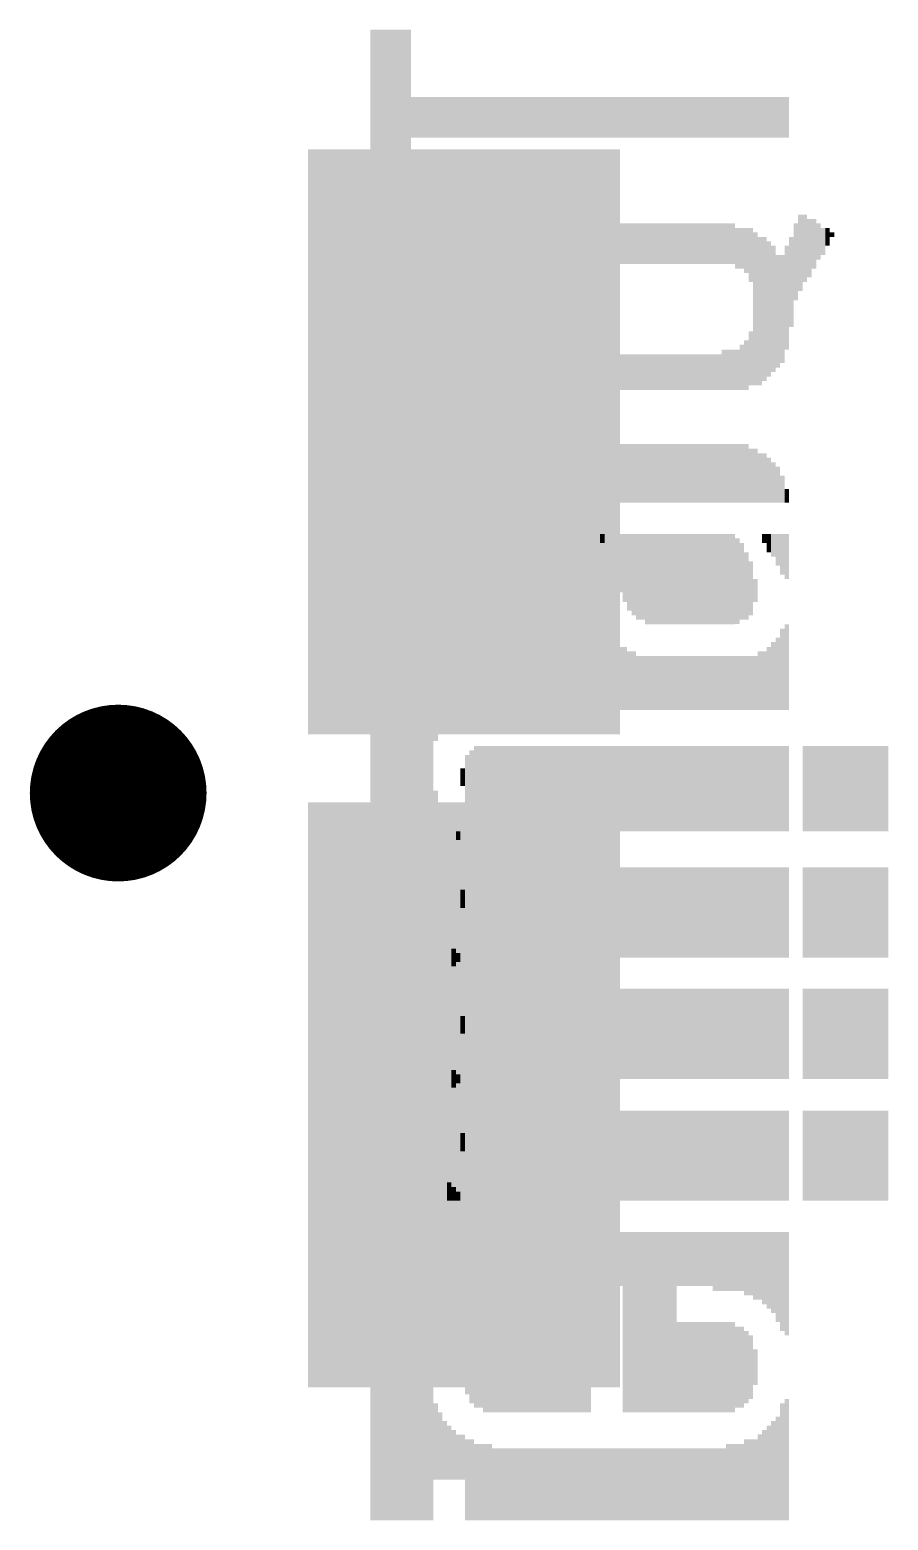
# Model space of a CAD drawing. Extents: x -44.1 to 38.2, y -17 to 24.8.
# Drawn here: x -36.52 to -32.12, y -3.86 to 3.79 of the extents above; entities that cross this region are included whole.
import ezdxf

# ---------------------------------------------------------------- set-up
doc = ezdxf.new("R2010")
doc.units = 0
for name, color, linetype in [('16', 5, 'CONTINUOUS'), ('18', 110, 'CONTINUOUS'), ('21', 40, 'CONTINUOUS')]:
    doc.layers.add(name, color=color, linetype=linetype)

# ---------------------------------------------------------------- blocks, each defined once
blk = doc.blocks.new('RECT')
blk.add_solid([(-0.5, -0.5), (0.5, -0.5), (-0.5, 0.5), (0.5, 0.5)])
blk = doc.blocks.new('ROUNDV')
at = {"const_width": 0.5}
blk.add_lwpolyline([(0, -0.25, 1), (0, 0.25, 1), (0, -0.25)], format="xyb", dxfattribs=at)

msp = doc.modelspace()

# ---------------------------------------------------------------- block references
at = {"layer": '16', "xscale": 3, "yscale": 1.6}
for p, rotation in [((-34.295, 1.675), 270), ((-34.295, -1.675), 90)]:
    msp.add_blockref('RECT', p, dxfattribs=dict(at, rotation=rotation))
at = {"layer": '18', "xscale": 0.9064, "yscale": 0.9064}
msp.add_blockref('ROUNDV', (-36.068, -0.127), dxfattribs=at)
msp.add_blockref('ROUNDV', (-36.068, -0.127), dxfattribs=at)
at = {"layer": '21', "rotation": 90}
for p, xscale, yscale in [((-34.7633, 3.3477), 0.8788, 0.0231), ((-34.7402, 3.3477), 0.8788, 0.0231), ((-34.7171, 3.3477), 0.8788, 0.0231), ((-34.694, 3.3477), 0.8788, 0.0231), ((-34.671, 3.3477), 0.8788, 0.0229), ((-34.648, 3.3477), 0.8788, 0.0231), ((-34.6249, 3.3477), 0.8788, 0.0231), ((-34.6018, 3.3477), 0.8788, 0.0231), ((-34.5787, 3.3477), 0.8788, 0.0231), ((-34.5556, 3.3376), 0.2083, 0.0231), ((-34.5324, 3.3376), 0.2083, 0.0231), ((-34.5093, 3.3376), 0.2083, 0.0231), ((-34.4862, 3.3376), 0.2083, 0.0231), ((-34.4631, 3.3376), 0.2083, 0.0231), ((-34.44, 3.3376), 0.2083, 0.0231), ((-34.417, 3.3376), 0.2083, 0.0229), ((-34.394, 3.3376), 0.2083, 0.0231), ((-34.3709, 3.3376), 0.2083, 0.0231), ((-34.3478, 3.3376), 0.2083, 0.0231), ((-34.3247, 3.3376), 0.2083, 0.0231), ((-34.3016, 3.3376), 0.2083, 0.0231), ((-34.2784, 3.3376), 0.2083, 0.0231), ((-34.2553, 3.3376), 0.2083, 0.0231), ((-34.2322, 3.3376), 0.2083, 0.0231), ((-34.2091, 3.3376), 0.2083, 0.0231), ((-34.186, 3.3376), 0.2083, 0.0231), ((-34.163, 3.3376), 0.2083, 0.0229), ((-34.14, 3.3376), 0.2083, 0.0231), ((-34.1169, 3.3376), 0.2083, 0.0231), ((-34.0938, 3.3376), 0.2083, 0.0231), ((-34.0707, 3.3376), 0.2083, 0.0231), ((-34.0476, 3.3376), 0.2083, 0.0231), ((-34.0244, 3.3376), 0.2083, 0.0231), ((-34.0013, 3.3376), 0.2083, 0.0231), ((-33.9782, 3.3376), 0.2083, 0.0231), ((-33.9551, 3.3376), 0.2083, 0.0231), ((-33.932, 3.3376), 0.2083, 0.0231), ((-33.909, 3.3376), 0.2083, 0.0229), ((-33.886, 3.3376), 0.2083, 0.0231), ((-33.8629, 3.3376), 0.2083, 0.0231), ((-33.8398, 3.3376), 0.2083, 0.0231), ((-33.8167, 3.3376), 0.2083, 0.0231), ((-33.7936, 3.3376), 0.2083, 0.0231), ((-33.7704, 3.3376), 0.2083, 0.0231), ((-33.7473, 3.3376), 0.2083, 0.0231), ((-33.7242, 3.3376), 0.2083, 0.0231), ((-33.7011, 3.3376), 0.2083, 0.0231), ((-33.678, 3.3376), 0.2083, 0.0231), ((-33.655, 3.3376), 0.2083, 0.0229), ((-33.632, 3.3376), 0.2083, 0.0231), ((-33.6089, 3.3376), 0.2083, 0.0231), ((-33.5858, 3.3376), 0.2083, 0.0231), ((-33.5627, 3.3376), 0.2083, 0.0231), ((-33.5396, 3.3376), 0.2083, 0.0231), ((-33.5164, 3.3376), 0.2083, 0.0231), ((-33.4933, 3.3376), 0.2083, 0.0231), ((-33.4702, 3.3376), 0.2083, 0.0231), ((-33.4471, 3.3376), 0.2083, 0.0231), ((-33.424, 3.3376), 0.2083, 0.0231), ((-33.401, 3.3376), 0.2083, 0.0229), ((-33.378, 3.3376), 0.2083, 0.0231), ((-33.3549, 3.3376), 0.2083, 0.0231), ((-33.3318, 3.3376), 0.2083, 0.0231), ((-33.3087, 3.3376), 0.2083, 0.0231), ((-33.2856, 3.3376), 0.2083, 0.0231), ((-33.2624, 3.3376), 0.2083, 0.0231), ((-33.2393, 3.3376), 0.2083, 0.0231), ((-33.2162, 3.3376), 0.2083, 0.0231), ((-33.1931, 3.3376), 0.2083, 0.0231), ((-33.17, 3.3376), 0.2083, 0.0231), ((-33.147, 3.3376), 0.2083, 0.0229), ((-33.124, 3.3376), 0.2083, 0.0231), ((-33.1009, 3.3376), 0.2083, 0.0231), ((-33.0778, 3.3376), 0.2083, 0.0231), ((-33.0547, 3.3376), 0.2083, 0.0231), ((-33.0316, 3.3376), 0.2083, 0.0231), ((-33.0084, 3.3376), 0.2083, 0.0231), ((-32.9853, 3.3376), 0.2083, 0.0231), ((-32.9622, 3.3376), 0.2083, 0.0231), ((-32.9391, 3.3376), 0.2083, 0.0231), ((-32.916, 3.3376), 0.2083, 0.0231), ((-32.893, 3.3376), 0.2083, 0.0229), ((-32.87, 3.3376), 0.2083, 0.0231), ((-32.8469, 3.3376), 0.2083, 0.0231), ((-32.8238, 3.3376), 0.2083, 0.0231), ((-32.8007, 3.3376), 0.2083, 0.0231), ((-32.7776, 3.3376), 0.2083, 0.0231), ((-32.7544, 3.3376), 0.2083, 0.0231), ((-32.7313, 3.3376), 0.2083, 0.0231), ((-32.7082, 3.3376), 0.2083, 0.0231), ((-32.6851, 3.3376), 0.2083, 0.0231), ((-32.662, 3.3376), 0.2083, 0.0231), ((-32.639, 3.3376), 0.2083, 0.0229), ((-32.5698, 2.6441), 0.3912, 0.0231), ((-32.5467, 2.667), 0.3454, 0.0231), ((-34.6018, 2.3673), 0.8077, 0.0231), ((-34.5787, 2.6327), 0.2769, 0.0231), ((-34.5556, 2.6556), 0.2311, 0.0231), ((-34.5324, 2.6784), 0.2311, 0.0231), ((-34.5093, 2.6784), 0.2311, 0.0231), ((-34.4862, 2.6899), 0.2083, 0.0231), ((-34.4631, 2.6899), 0.2083, 0.0231), ((-34.44, 2.6899), 0.2083, 0.0231), ((-34.417, 2.6899), 0.2083, 0.0229), ((-34.394, 2.6899), 0.2083, 0.0231), ((-34.3709, 2.6899), 0.2083, 0.0231), ((-34.3478, 2.6899), 0.2083, 0.0231), ((-34.3247, 2.6899), 0.2083, 0.0231), ((-34.3016, 2.6899), 0.2083, 0.0231), ((-34.2784, 2.6899), 0.2083, 0.0231), ((-34.2553, 2.6899), 0.2083, 0.0231), ((-34.2322, 2.6899), 0.2083, 0.0231), ((-34.2091, 2.6899), 0.2083, 0.0231), ((-34.186, 2.6899), 0.2083, 0.0231), ((-34.163, 2.6899), 0.2083, 0.0229), ((-34.14, 2.6899), 0.2083, 0.0231), ((-34.1169, 2.6899), 0.2083, 0.0231), ((-34.0938, 2.6899), 0.2083, 0.0231), ((-34.0707, 2.6899), 0.2083, 0.0231), ((-34.0476, 2.6899), 0.2083, 0.0231), ((-34.0244, 2.6899), 0.2083, 0.0231), ((-34.0013, 2.6899), 0.2083, 0.0231), ((-33.9782, 2.6899), 0.2083, 0.0231), ((-33.9551, 2.6899), 0.2083, 0.0231), ((-33.932, 2.6899), 0.2083, 0.0231), ((-33.909, 2.6899), 0.2083, 0.0229), ((-33.886, 2.6899), 0.2083, 0.0231), ((-33.8629, 2.6899), 0.2083, 0.0231), ((-33.8398, 2.6899), 0.2083, 0.0231), ((-33.8167, 2.6899), 0.2083, 0.0231), ((-33.7936, 2.6899), 0.2083, 0.0231), ((-33.7704, 2.6899), 0.2083, 0.0231), ((-33.7473, 2.6899), 0.2083, 0.0231), ((-33.7242, 2.6899), 0.2083, 0.0231), ((-33.7011, 2.6899), 0.2083, 0.0231), ((-33.678, 2.6899), 0.2083, 0.0231), ((-33.655, 2.6899), 0.2083, 0.0229), ((-33.632, 2.6899), 0.2083, 0.0231), ((-33.6089, 2.6899), 0.2083, 0.0231), ((-33.5858, 2.6899), 0.2083, 0.0231), ((-33.5627, 2.6899), 0.2083, 0.0231), ((-33.5396, 2.6899), 0.2083, 0.0231), ((-33.5164, 2.6899), 0.2083, 0.0231), ((-33.4933, 2.6899), 0.2083, 0.0231), ((-33.4702, 2.6899), 0.2083, 0.0231), ((-33.4471, 2.6899), 0.2083, 0.0231), ((-33.424, 2.6899), 0.2083, 0.0231), ((-33.401, 2.6899), 0.2083, 0.0229), ((-33.378, 2.6899), 0.2083, 0.0231), ((-33.3549, 2.6899), 0.2083, 0.0231), ((-33.3318, 2.6899), 0.2083, 0.0231), ((-33.3087, 2.6899), 0.2083, 0.0231), ((-33.2856, 2.6899), 0.2083, 0.0231), ((-33.2624, 2.6899), 0.2083, 0.0231), ((-33.2393, 2.6899), 0.2083, 0.0231), ((-33.2162, 2.6899), 0.2083, 0.0231), ((-33.1931, 2.6899), 0.2083, 0.0231), ((-33.17, 2.6899), 0.2083, 0.0231), ((-33.147, 2.6899), 0.2083, 0.0229), ((-33.124, 2.6899), 0.2083, 0.0231), ((-33.1009, 2.6899), 0.2083, 0.0231), ((-33.0778, 2.6899), 0.2083, 0.0231), ((-33.0547, 2.6899), 0.2083, 0.0231), ((-33.0316, 2.6899), 0.2083, 0.0231), ((-33.0084, 2.6899), 0.2083, 0.0231), ((-32.9853, 2.6899), 0.2083, 0.0231), ((-32.9622, 2.6899), 0.2083, 0.0231), ((-32.9391, 2.6899), 0.2083, 0.0231), ((-32.916, 2.6899), 0.2083, 0.0231), ((-32.893, 2.667), 0.2083, 0.0229), ((-32.87, 2.667), 0.2083, 0.0231), ((-32.8469, 2.6556), 0.2311, 0.0231), ((-32.8238, 2.6327), 0.2769, 0.0231), ((-32.5929, 2.5972), 0.3937, 0.0231), ((-32.5236, 2.667), 0.2997, 0.0231), ((-32.5004, 2.6899), 0.254, 0.0231), ((-32.4773, 2.7013), 0.1854, 0.0231), ((-32.4542, 2.7013), 0.1397, 0.0231), ((-32.4311, 2.7254), 0.0914, 0.0231), ((-34.7171, 2.3673), 0.6248, 0.0231), ((-34.694, 2.3673), 0.6706, 0.0231), ((-34.671, 2.3673), 0.7163, 0.0229), ((-34.648, 2.3673), 0.762, 0.0231), ((-34.6249, 2.3673), 0.762, 0.0231), ((-32.8007, 2.3559), 0.7849, 0.0231), ((-32.7776, 2.3444), 0.762, 0.0231), ((-32.7544, 2.3559), 0.7391, 0.0231), ((-32.7313, 2.3559), 0.6934, 0.0231), ((-32.7082, 2.3559), 0.6477, 0.0231), ((-32.639, 2.413), 0.5334, 0.0229), ((-32.616, 2.4943), 0.4623, 0.0231), ((-32.408, 2.7369), 0.0229, 0.0231), ((-34.7402, 2.3546), 0.5537, 0.0231), ((-32.6851, 2.3432), 0.5766, 0.0231), ((-32.662, 2.3546), 0.5537, 0.0231), ((-34.7633, 2.366), 0.4394, 0.0231), ((-34.5787, 2.1019), 0.2769, 0.0231), ((-32.8238, 2.1019), 0.2769, 0.0231), ((-34.5556, 2.0676), 0.254, 0.0231), ((-34.5324, 2.0561), 0.2311, 0.0231), ((-34.5093, 2.0434), 0.2057, 0.0231), ((-34.4862, 2.0434), 0.2057, 0.0231), ((-34.4631, 2.0434), 0.2057, 0.0231), ((-34.44, 2.0434), 0.2057, 0.0231), ((-34.417, 2.0434), 0.2057, 0.0229), ((-32.9622, 2.0434), 0.2057, 0.0231), ((-32.9391, 2.0434), 0.2057, 0.0231), ((-32.916, 2.0434), 0.2057, 0.0231), ((-32.893, 2.0434), 0.2057, 0.0229), ((-32.87, 2.0561), 0.2311, 0.0231), ((-32.8469, 2.0676), 0.254, 0.0231), ((-34.394, 2.032), 0.1829, 0.0231), ((-34.3709, 2.032), 0.1829, 0.0231), ((-34.3478, 2.032), 0.1829, 0.0231), ((-34.3247, 2.032), 0.1829, 0.0231), ((-34.3016, 2.032), 0.1829, 0.0231), ((-34.2784, 2.032), 0.1829, 0.0231), ((-34.2553, 2.032), 0.1829, 0.0231), ((-34.2322, 2.032), 0.1829, 0.0231), ((-34.2091, 2.032), 0.1829, 0.0231), ((-34.186, 2.032), 0.1829, 0.0231), ((-34.163, 2.032), 0.1829, 0.0229), ((-34.14, 2.032), 0.1829, 0.0231), ((-34.1169, 2.032), 0.1829, 0.0231), ((-34.0938, 2.032), 0.1829, 0.0231), ((-34.0707, 2.032), 0.1829, 0.0231), ((-34.0476, 2.032), 0.1829, 0.0231), ((-34.0244, 2.032), 0.1829, 0.0231), ((-34.0013, 2.032), 0.1829, 0.0231), ((-33.9782, 2.032), 0.1829, 0.0231), ((-33.9551, 2.032), 0.1829, 0.0231), ((-33.932, 2.032), 0.1829, 0.0231), ((-33.909, 2.032), 0.1829, 0.0229), ((-33.886, 2.032), 0.1829, 0.0231), ((-33.8629, 2.032), 0.1829, 0.0231), ((-33.8398, 2.032), 0.1829, 0.0231), ((-33.8167, 2.032), 0.1829, 0.0231), ((-33.7936, 2.032), 0.1829, 0.0231), ((-33.7704, 2.032), 0.1829, 0.0231), ((-33.7473, 2.032), 0.1829, 0.0231), ((-33.7242, 2.032), 0.1829, 0.0231), ((-33.7011, 2.032), 0.1829, 0.0231), ((-33.678, 2.032), 0.1829, 0.0231), ((-33.655, 2.032), 0.1829, 0.0229), ((-33.632, 2.032), 0.1829, 0.0231), ((-33.6089, 2.032), 0.1829, 0.0231), ((-33.5858, 2.032), 0.1829, 0.0231), ((-33.5627, 2.032), 0.1829, 0.0231), ((-33.5396, 2.032), 0.1829, 0.0231), ((-33.5164, 2.032), 0.1829, 0.0231), ((-33.4933, 2.032), 0.1829, 0.0231), ((-33.4702, 2.032), 0.1829, 0.0231), ((-33.4471, 2.032), 0.1829, 0.0231), ((-33.424, 2.032), 0.1829, 0.0231), ((-33.401, 2.032), 0.1829, 0.0229), ((-33.378, 2.032), 0.1829, 0.0231), ((-33.3549, 2.032), 0.1829, 0.0231), ((-33.3318, 2.032), 0.1829, 0.0231), ((-33.3087, 2.032), 0.1829, 0.0231), ((-33.2856, 2.032), 0.1829, 0.0231), ((-33.2624, 2.032), 0.1829, 0.0231), ((-33.2393, 2.032), 0.1829, 0.0231), ((-33.2162, 2.032), 0.1829, 0.0231), ((-33.1931, 2.032), 0.1829, 0.0231), ((-33.17, 2.032), 0.1829, 0.0231), ((-33.147, 2.032), 0.1829, 0.0229), ((-33.124, 2.032), 0.1829, 0.0231), ((-33.1009, 2.032), 0.1829, 0.0231), ((-33.0778, 2.032), 0.1829, 0.0231), ((-33.0547, 2.032), 0.1829, 0.0231), ((-33.0316, 2.032), 0.1829, 0.0231), ((-33.0084, 2.032), 0.1829, 0.0231), ((-32.9853, 2.032), 0.1829, 0.0231), ((-34.648, -1.1201), 5.4712, 0.0231), ((-34.6249, -1.1201), 5.4712, 0.0231), ((-34.6018, -1.1087), 5.494, 0.0231), ((-34.5787, -1.1087), 5.494, 0.0231), ((-34.5556, -1.096), 5.5194, 0.0231), ((-34.5324, -1.096), 5.5194, 0.0231), ((-34.5093, -1.096), 5.5194, 0.0231), ((-34.4862, -1.096), 5.5194, 0.0231), ((-34.4631, -1.096), 5.5194, 0.0231), ((-34.44, 1.397), 0.5334, 0.0231), ((-34.417, 1.4326), 0.4623, 0.0229), ((-34.394, 1.444), 0.4394, 0.0231), ((-34.3709, 1.4668), 0.3937, 0.0231), ((-34.3478, 1.4783), 0.3708, 0.0231), ((-34.3247, 1.4783), 0.3708, 0.0231), ((-34.3016, 1.4897), 0.348, 0.0231), ((-34.2784, 1.4897), 0.348, 0.0231), ((-34.2553, 1.5011), 0.3251, 0.0231), ((-34.2322, 1.5011), 0.3251, 0.0231), ((-34.2091, 1.5011), 0.3251, 0.0231), ((-34.186, 1.5126), 0.3023, 0.0231), ((-34.163, 1.5126), 0.3023, 0.0229), ((-34.14, 1.5126), 0.3023, 0.0231), ((-34.1169, 1.5126), 0.3023, 0.0231), ((-34.0938, 1.5126), 0.3023, 0.0231), ((-34.0707, 1.5126), 0.3023, 0.0231), ((-34.0476, 1.5126), 0.3023, 0.0231), ((-34.0244, 1.5126), 0.3023, 0.0231), ((-34.0013, 1.5126), 0.3023, 0.0231), ((-33.9782, 1.5126), 0.3023, 0.0231), ((-33.9551, 1.5126), 0.3023, 0.0231), ((-33.932, 1.5126), 0.3023, 0.0231), ((-33.909, 1.5126), 0.3023, 0.0229), ((-33.886, 1.5126), 0.3023, 0.0231), ((-33.8629, 1.5126), 0.3023, 0.0231), ((-33.8398, 1.5126), 0.3023, 0.0231), ((-33.8167, 1.5126), 0.3023, 0.0231), ((-33.7936, 1.5126), 0.3023, 0.0231), ((-33.7704, 1.5126), 0.3023, 0.0231), ((-33.7473, 1.5126), 0.3023, 0.0231), ((-33.7242, 1.5126), 0.3023, 0.0231), ((-33.7011, 1.5126), 0.3023, 0.0231), ((-33.678, 1.5126), 0.3023, 0.0231), ((-33.655, 1.5126), 0.3023, 0.0229), ((-33.632, 1.5126), 0.3023, 0.0231), ((-33.6089, 1.5126), 0.3023, 0.0231), ((-33.5858, 1.5126), 0.3023, 0.0231), ((-33.5627, 1.5126), 0.3023, 0.0231), ((-33.5396, 1.5126), 0.3023, 0.0231), ((-33.5164, 1.5126), 0.3023, 0.0231), ((-33.4933, 1.5126), 0.3023, 0.0231), ((-33.4702, 1.5126), 0.3023, 0.0231), ((-33.4471, 1.5126), 0.3023, 0.0231), ((-33.424, 1.5126), 0.3023, 0.0231), ((-33.401, 1.5126), 0.3023, 0.0229), ((-33.378, 1.5126), 0.3023, 0.0231), ((-33.3549, 1.5126), 0.3023, 0.0231), ((-33.3318, 1.5126), 0.3023, 0.0231), ((-33.3087, 1.5126), 0.3023, 0.0231), ((-33.2856, 1.5126), 0.3023, 0.0231), ((-33.2624, 1.5126), 0.3023, 0.0231), ((-33.2393, 1.5126), 0.3023, 0.0231), ((-33.2162, 1.5126), 0.3023, 0.0231), ((-33.1931, 1.5126), 0.3023, 0.0231), ((-33.17, 1.5126), 0.3023, 0.0231), ((-33.147, 1.5126), 0.3023, 0.0229), ((-33.124, 1.5126), 0.3023, 0.0231), ((-33.1009, 1.5126), 0.3023, 0.0231), ((-33.0778, 1.5126), 0.3023, 0.0231), ((-33.0547, 1.5126), 0.3023, 0.0231), ((-33.0316, 1.5126), 0.3023, 0.0231), ((-33.0084, 1.5126), 0.3023, 0.0231), ((-32.9853, 1.5126), 0.3023, 0.0231), ((-32.9622, 1.5126), 0.3023, 0.0231), ((-32.9391, 1.5126), 0.3023, 0.0231), ((-32.916, 1.5126), 0.3023, 0.0231), ((-32.893, 1.5126), 0.3023, 0.0229), ((-32.87, 1.5126), 0.3023, 0.0231), ((-32.8469, 1.5126), 0.3023, 0.0231), ((-32.8238, 1.4999), 0.2769, 0.0231), ((-32.8007, 1.4999), 0.2769, 0.0231), ((-32.7776, 1.4884), 0.254, 0.0231), ((-32.7544, 1.4884), 0.254, 0.0231), ((-34.7171, -1.1544), 5.4026, 0.0231), ((-34.694, -1.143), 5.4254, 0.0231), ((-34.671, -1.1316), 5.4483, 0.0229), ((-32.7313, 1.477), 0.2311, 0.0231), ((-32.7082, 1.4656), 0.2083, 0.0231), ((-32.6851, 1.4542), 0.1854, 0.0231), ((-34.7402, -1.1773), 5.3569, 0.0231), ((-32.662, 1.4313), 0.1397, 0.0231), ((-34.7633, -1.2116), 5.2883, 0.0231), ((-32.639, 1.397), 0.0711, 0.0229), ((-34.2553, 0.9817), 0.348, 0.0231), ((-34.2322, 0.9703), 0.3708, 0.0231), ((-34.2091, 0.9703), 0.4166, 0.0231), ((-34.186, 0.9703), 0.4166, 0.0231), ((-34.163, 0.9817), 0.4394, 0.0229), ((-34.14, 0.9817), 0.4394, 0.0231), ((-34.1169, 0.9817), 0.4394, 0.0231), ((-34.0938, 0.9817), 0.4394, 0.0231), ((-34.0707, 0.9817), 0.4394, 0.0231), ((-34.0476, 0.9817), 0.4394, 0.0231), ((-34.0244, 0.9817), 0.4394, 0.0231), ((-34.0013, 0.9817), 0.4394, 0.0231), ((-33.9782, 0.9817), 0.4394, 0.0231), ((-33.9551, 0.9817), 0.4394, 0.0231), ((-33.932, 0.9817), 0.4394, 0.0231), ((-33.909, 0.9817), 0.4394, 0.0229), ((-33.886, 0.9817), 0.4394, 0.0231), ((-33.8629, 0.7506), 0.9017, 0.0231), ((-33.8398, 0.7506), 0.9017, 0.0231), ((-33.8167, 0.7506), 0.9017, 0.0231), ((-33.7936, 0.7506), 0.9017, 0.0231), ((-33.7704, 0.7506), 0.9017, 0.0231), ((-33.7473, 0.7391), 0.8788, 0.0231), ((-33.5858, 1.1786), 0.0457, 0.0231), ((-33.5627, 1.143), 0.1168, 0.0231), ((-33.5396, 1.1087), 0.1854, 0.0231), ((-33.5164, 1.0858), 0.2311, 0.0231), ((-33.4933, 1.0516), 0.2997, 0.0231), ((-33.4702, 1.0274), 0.348, 0.0231), ((-33.4471, 1.0046), 0.3937, 0.0231), ((-33.424, 0.9931), 0.4166, 0.0231), ((-33.401, 0.9817), 0.4394, 0.0229), ((-33.378, 0.9817), 0.4394, 0.0231), ((-33.3549, 0.9703), 0.4623, 0.0231), ((-33.3318, 0.9703), 0.4623, 0.0231), ((-33.3087, 0.9703), 0.4623, 0.0231), ((-33.2856, 0.9703), 0.4623, 0.0231), ((-33.2624, 0.9703), 0.4623, 0.0231), ((-33.2393, 0.9703), 0.4623, 0.0231), ((-33.2162, 0.9703), 0.4623, 0.0231), ((-33.1931, 0.9703), 0.4623, 0.0231), ((-33.17, 0.9703), 0.4623, 0.0231), ((-33.147, 0.9703), 0.4623, 0.0229), ((-33.124, 0.9703), 0.4623, 0.0231), ((-33.1009, 0.9703), 0.4623, 0.0231), ((-33.0778, 0.9703), 0.4623, 0.0231), ((-33.0547, 0.9703), 0.4623, 0.0231), ((-33.0316, 0.9703), 0.4623, 0.0231), ((-33.0084, 0.9703), 0.4623, 0.0231), ((-32.9853, 0.9703), 0.4623, 0.0231), ((-32.9622, 0.9703), 0.4623, 0.0231), ((-32.9391, 0.9703), 0.4623, 0.0231), ((-32.916, 0.9703), 0.4623, 0.0231), ((-32.893, 0.9589), 0.4394, 0.0229), ((-32.87, 0.9589), 0.3937, 0.0231), ((-32.7544, 1.1786), 0.0457, 0.0231), ((-32.7313, 1.1544), 0.094, 0.0231), ((-32.7082, 1.143), 0.1168, 0.0231), ((-32.6851, 1.1201), 0.1626, 0.0231), ((-32.662, 1.0973), 0.2083, 0.0231), ((-32.639, 1.0858), 0.2311, 0.0229), ((-34.2784, 0.969), 0.2769, 0.0231), ((-33.7242, 0.7036), 0.8077, 0.0231), ((-32.8469, 0.9347), 0.3454, 0.0231), ((-34.3016, 0.9817), 0.1143, 0.0231), ((-33.7011, 0.6693), 0.7391, 0.0231), ((-32.8238, 0.9233), 0.2769, 0.0231), ((-33.678, 0.6464), 0.6934, 0.0231), ((-33.655, 0.6121), 0.6248, 0.0229), ((-32.8007, 0.9119), 0.1168, 0.0231), ((-33.632, 0.5766), 0.5537, 0.0231), ((-34.44, 0.4737), 0.668, 0.0231), ((-33.6089, 0.5537), 0.508, 0.0231), ((-34.417, 0.4737), 0.5766, 0.0229), ((-34.394, 0.4623), 0.508, 0.0231), ((-34.3709, 0.4623), 0.4623, 0.0231), ((-33.5858, 0.5309), 0.4623, 0.0231), ((-33.5627, 0.508), 0.4166, 0.0231), ((-32.662, 0.508), 0.4166, 0.0231), ((-32.639, 0.5194), 0.4394, 0.0229), ((-34.3478, 0.4623), 0.4166, 0.0231), ((-34.3247, 0.4509), 0.3937, 0.0231), ((-34.3016, 0.4623), 0.3708, 0.0231), ((-34.2784, 0.4496), 0.3454, 0.0231), ((-34.2553, 0.4496), 0.3454, 0.0231), ((-33.5396, 0.4851), 0.3708, 0.0231), ((-33.5164, 0.4737), 0.348, 0.0231), ((-33.4933, 0.461), 0.3226, 0.0231), ((-33.4702, 0.461), 0.3226, 0.0231), ((-32.7313, 0.461), 0.3226, 0.0231), ((-32.7082, 0.4737), 0.348, 0.0231), ((-32.6851, 0.4851), 0.3708, 0.0231), ((-34.2322, 0.4382), 0.3226, 0.0231), ((-34.2091, 0.4496), 0.2997, 0.0231), ((-34.186, 0.4496), 0.2997, 0.0231), ((-34.163, 0.4496), 0.2997, 0.0229), ((-34.14, 0.4496), 0.2997, 0.0231), ((-34.1169, 0.4382), 0.2769, 0.0231), ((-34.0938, 0.4382), 0.2769, 0.0231), ((-34.0707, 0.4382), 0.2769, 0.0231), ((-34.0476, 0.4382), 0.2769, 0.0231), ((-34.0244, 0.4382), 0.2769, 0.0231), ((-34.0013, 0.4382), 0.2769, 0.0231), ((-33.9782, 0.4382), 0.2769, 0.0231), ((-33.9551, 0.4382), 0.2769, 0.0231), ((-33.932, 0.4382), 0.2769, 0.0231), ((-33.909, 0.4382), 0.2769, 0.0229), ((-33.886, 0.4382), 0.2769, 0.0231), ((-33.4471, 0.4496), 0.2997, 0.0231), ((-33.424, 0.4496), 0.2997, 0.0231), ((-33.401, 0.4382), 0.2769, 0.0229), ((-33.378, 0.4382), 0.2769, 0.0231), ((-33.3549, 0.4382), 0.2769, 0.0231), ((-33.3318, 0.4382), 0.2769, 0.0231), ((-33.3087, 0.4382), 0.2769, 0.0231), ((-33.2856, 0.4382), 0.2769, 0.0231), ((-33.2624, 0.4382), 0.2769, 0.0231), ((-33.2393, 0.4382), 0.2769, 0.0231), ((-33.2162, 0.4382), 0.2769, 0.0231), ((-33.1931, 0.4382), 0.2769, 0.0231), ((-33.17, 0.4382), 0.2769, 0.0231), ((-33.147, 0.4382), 0.2769, 0.0229), ((-33.124, 0.4382), 0.2769, 0.0231), ((-33.1009, 0.4382), 0.2769, 0.0231), ((-33.0778, 0.4382), 0.2769, 0.0231), ((-33.0547, 0.4382), 0.2769, 0.0231), ((-33.0316, 0.4382), 0.2769, 0.0231), ((-33.0084, 0.4382), 0.2769, 0.0231), ((-32.9853, 0.4382), 0.2769, 0.0231), ((-32.9622, 0.4382), 0.2769, 0.0231), ((-32.9391, 0.4382), 0.2769, 0.0231), ((-32.916, 0.4382), 0.2769, 0.0231), ((-32.893, 0.4382), 0.2769, 0.0229), ((-32.87, 0.4382), 0.2769, 0.0231), ((-32.8469, 0.4382), 0.2769, 0.0231), ((-32.8238, 0.4382), 0.2769, 0.0231), ((-32.8007, 0.4382), 0.2769, 0.0231), ((-32.7776, 0.4496), 0.2997, 0.0231), ((-32.7544, 0.4496), 0.2997, 0.0231), ((-34.2553, -0.0698), 0.3226, 0.0231), ((-34.2322, -0.0813), 0.3912, 0.0231), ((-34.2091, -0.0927), 0.414, 0.0231), ((-34.186, -0.1041), 0.4369, 0.0231), ((-34.163, -0.1041), 0.4369, 0.0229), ((-34.14, -0.1041), 0.4369, 0.0231), ((-34.1169, -0.1041), 0.4369, 0.0231), ((-34.0938, -0.1041), 0.4369, 0.0231), ((-34.0707, -0.1041), 0.4369, 0.0231), ((-34.0476, -0.1041), 0.4369, 0.0231), ((-34.0244, -0.1041), 0.4369, 0.0231), ((-34.0013, -0.1041), 0.4369, 0.0231), ((-33.9782, -0.1041), 0.4369, 0.0231), ((-33.9551, -0.1041), 0.4369, 0.0231), ((-33.932, -0.1041), 0.4369, 0.0231), ((-33.909, -0.1041), 0.4369, 0.0229), ((-33.886, -0.1041), 0.4369, 0.0231), ((-33.8629, -0.1041), 0.4369, 0.0231), ((-33.8398, -0.1041), 0.4369, 0.0231), ((-33.8167, -0.1041), 0.4369, 0.0231), ((-33.7936, -0.1041), 0.4369, 0.0231), ((-33.7704, -0.1041), 0.4369, 0.0231), ((-33.7473, -0.1041), 0.4369, 0.0231), ((-33.7242, -0.1041), 0.4369, 0.0231), ((-33.7011, -0.1041), 0.4369, 0.0231), ((-33.678, -0.1041), 0.4369, 0.0231), ((-33.655, -0.1041), 0.4369, 0.0229), ((-33.632, -0.1041), 0.4369, 0.0231), ((-33.6089, -0.1041), 0.4369, 0.0231), ((-33.5858, -0.1041), 0.4369, 0.0231), ((-33.5627, -0.1041), 0.4369, 0.0231), ((-33.5396, -0.1041), 0.4369, 0.0231), ((-33.5164, -0.1041), 0.4369, 0.0231), ((-33.4933, -0.1041), 0.4369, 0.0231), ((-33.4702, -0.1041), 0.4369, 0.0231), ((-33.4471, -0.1041), 0.4369, 0.0231), ((-33.424, -0.1041), 0.4369, 0.0231), ((-33.401, -0.1041), 0.4369, 0.0229), ((-33.378, -0.1041), 0.4369, 0.0231), ((-33.3549, -0.1041), 0.4369, 0.0231), ((-33.3318, -0.1041), 0.4369, 0.0231), ((-33.3087, -0.1041), 0.4369, 0.0231), ((-33.2856, -0.1041), 0.4369, 0.0231), ((-33.2624, -0.1041), 0.4369, 0.0231), ((-33.2393, -0.1041), 0.4369, 0.0231), ((-33.2162, -0.1041), 0.4369, 0.0231), ((-33.1931, -0.1041), 0.4369, 0.0231), ((-33.17, -0.1041), 0.4369, 0.0231), ((-33.147, -0.1041), 0.4369, 0.0229), ((-33.124, -0.1041), 0.4369, 0.0231), ((-33.1009, -0.1041), 0.4369, 0.0231), ((-33.0778, -0.1041), 0.4369, 0.0231), ((-33.0547, -0.1041), 0.4369, 0.0231), ((-33.0316, -0.1041), 0.4369, 0.0231), ((-33.0084, -0.1041), 0.4369, 0.0231), ((-32.9853, -0.1041), 0.4369, 0.0231), ((-32.9622, -0.1041), 0.4369, 0.0231), ((-32.9391, -0.1041), 0.4369, 0.0231), ((-32.916, -0.1041), 0.4369, 0.0231), ((-32.893, -0.1041), 0.4369, 0.0229), ((-32.87, -0.1041), 0.4369, 0.0231), ((-32.8469, -0.1041), 0.4369, 0.0231), ((-32.8238, -0.1041), 0.4369, 0.0231), ((-32.8007, -0.1041), 0.4369, 0.0231), ((-32.7776, -0.1041), 0.4369, 0.0231), ((-32.7544, -0.1041), 0.4369, 0.0231), ((-32.7313, -0.1041), 0.4369, 0.0231), ((-32.7082, -0.1041), 0.4369, 0.0231), ((-32.6851, -0.1041), 0.4369, 0.0231), ((-32.662, -0.1041), 0.4369, 0.0231), ((-32.639, -0.1041), 0.4369, 0.0229), ((-32.5467, -0.1041), 0.4369, 0.0231), ((-32.5236, -0.1041), 0.4369, 0.0231), ((-32.5004, -0.1041), 0.4369, 0.0231), ((-32.4773, -0.1041), 0.4369, 0.0231), ((-32.4542, -0.1041), 0.4369, 0.0231), ((-32.4311, -0.1041), 0.4369, 0.0231), ((-32.408, -0.1041), 0.4369, 0.0231), ((-32.385, -0.1041), 0.4369, 0.0229), ((-32.362, -0.1041), 0.4369, 0.0231), ((-32.3389, -0.1041), 0.4369, 0.0231), ((-32.3158, -0.1041), 0.4369, 0.0231), ((-32.2927, -0.1041), 0.4369, 0.0231), ((-32.2696, -0.1041), 0.4369, 0.0231), ((-32.2464, -0.1041), 0.4369, 0.0231), ((-32.2233, -0.1041), 0.4369, 0.0231), ((-32.2002, -0.1041), 0.4369, 0.0231), ((-32.1771, -0.1041), 0.4369, 0.0231), ((-32.154, -0.1041), 0.4369, 0.0231), ((-32.131, -0.1041), 0.4369, 0.0229), ((-34.3016, -0.0457), 0.0914, 0.0231), ((-34.2784, -0.0584), 0.254, 0.0231), ((-34.44, -0.3112), 0.3937, 0.0231), ((-34.417, -0.3239), 0.2769, 0.0229), ((-34.394, -0.3239), 0.1854, 0.0231), ((-34.3709, -0.3238), 0.1397, 0.0231), ((-34.3478, -0.3353), 0.1168, 0.0231), ((-34.3247, -0.3454), 0.0457, 0.0231), ((-34.2553, -0.6921), 0.3226, 0.0231), ((-34.2322, -0.7163), 0.3708, 0.0231), ((-34.2091, -0.7277), 0.4394, 0.0231), ((-34.186, -0.7391), 0.4623, 0.0231), ((-34.163, -0.7391), 0.4623, 0.0229), ((-34.14, -0.7391), 0.4623, 0.0231), ((-34.1169, -0.7391), 0.4623, 0.0231), ((-34.0938, -0.7391), 0.4623, 0.0231), ((-34.0707, -0.7391), 0.4623, 0.0231), ((-34.0476, -0.7391), 0.4623, 0.0231), ((-34.0244, -0.7391), 0.4623, 0.0231), ((-34.0013, -0.7391), 0.4623, 0.0231), ((-33.9782, -0.7391), 0.4623, 0.0231), ((-33.9551, -0.7391), 0.4623, 0.0231), ((-33.932, -0.7391), 0.4623, 0.0231), ((-33.909, -0.7391), 0.4623, 0.0229), ((-33.886, -0.7391), 0.4623, 0.0231), ((-33.8629, -0.7391), 0.4623, 0.0231), ((-33.8398, -0.7391), 0.4623, 0.0231), ((-33.8167, -0.7391), 0.4623, 0.0231), ((-33.7936, -0.7391), 0.4623, 0.0231), ((-33.7704, -0.7391), 0.4623, 0.0231), ((-33.7473, -0.7391), 0.4623, 0.0231), ((-33.7242, -0.7391), 0.4623, 0.0231), ((-33.7011, -0.7391), 0.4623, 0.0231), ((-33.678, -0.7391), 0.4623, 0.0231), ((-33.655, -0.7391), 0.4623, 0.0229), ((-33.632, -0.7391), 0.4623, 0.0231), ((-33.6089, -0.7391), 0.4623, 0.0231), ((-33.5858, -0.7391), 0.4623, 0.0231), ((-33.5627, -0.7391), 0.4623, 0.0231), ((-33.5396, -0.7391), 0.4623, 0.0231), ((-33.5164, -0.7391), 0.4623, 0.0231), ((-33.4933, -0.7391), 0.4623, 0.0231), ((-33.4702, -0.7391), 0.4623, 0.0231), ((-33.4471, -0.7391), 0.4623, 0.0231), ((-33.424, -0.7391), 0.4623, 0.0231), ((-33.401, -0.7391), 0.4623, 0.0229), ((-33.378, -0.7391), 0.4623, 0.0231), ((-33.3549, -0.7391), 0.4623, 0.0231), ((-33.3318, -0.7391), 0.4623, 0.0231), ((-33.3087, -0.7391), 0.4623, 0.0231), ((-33.2856, -0.7391), 0.4623, 0.0231), ((-33.2624, -0.7391), 0.4623, 0.0231), ((-33.2393, -0.7391), 0.4623, 0.0231), ((-33.2162, -0.7391), 0.4623, 0.0231), ((-33.1931, -0.7391), 0.4623, 0.0231), ((-33.17, -0.7391), 0.4623, 0.0231), ((-33.147, -0.7391), 0.4623, 0.0229), ((-33.124, -0.7391), 0.4623, 0.0231), ((-33.1009, -0.7391), 0.4623, 0.0231), ((-33.0778, -0.7391), 0.4623, 0.0231), ((-33.0547, -0.7391), 0.4623, 0.0231), ((-33.0316, -0.7391), 0.4623, 0.0231), ((-33.0084, -0.7391), 0.4623, 0.0231), ((-32.9853, -0.7391), 0.4623, 0.0231), ((-32.9622, -0.7391), 0.4623, 0.0231), ((-32.9391, -0.7391), 0.4623, 0.0231), ((-32.916, -0.7391), 0.4623, 0.0231), ((-32.893, -0.7391), 0.4623, 0.0229), ((-32.87, -0.7391), 0.4623, 0.0231), ((-32.8469, -0.7391), 0.4623, 0.0231), ((-32.8238, -0.7391), 0.4623, 0.0231), ((-32.8007, -0.7391), 0.4623, 0.0231), ((-32.7776, -0.7391), 0.4623, 0.0231), ((-32.7544, -0.7391), 0.4623, 0.0231), ((-32.7313, -0.7391), 0.4623, 0.0231), ((-32.7082, -0.7391), 0.4623, 0.0231), ((-32.6851, -0.7391), 0.4623, 0.0231), ((-32.662, -0.7391), 0.4623, 0.0231), ((-32.639, -0.7391), 0.4623, 0.0229), ((-32.5467, -0.7391), 0.4623, 0.0231), ((-32.5236, -0.7391), 0.4623, 0.0231), ((-32.5004, -0.7391), 0.4623, 0.0231), ((-32.4773, -0.7391), 0.4623, 0.0231), ((-32.4542, -0.7391), 0.4623, 0.0231), ((-32.4311, -0.7391), 0.4623, 0.0231), ((-32.408, -0.7391), 0.4623, 0.0231), ((-32.385, -0.7391), 0.4623, 0.0229), ((-32.362, -0.7391), 0.4623, 0.0231), ((-32.3389, -0.7391), 0.4623, 0.0231), ((-32.3158, -0.7391), 0.4623, 0.0231), ((-32.2927, -0.7391), 0.4623, 0.0231), ((-32.2696, -0.7391), 0.4623, 0.0231), ((-32.2464, -0.7391), 0.4623, 0.0231), ((-32.2233, -0.7391), 0.4623, 0.0231), ((-32.2002, -0.7391), 0.4623, 0.0231), ((-32.1771, -0.7391), 0.4623, 0.0231), ((-32.154, -0.7391), 0.4623, 0.0231), ((-32.131, -0.7391), 0.4623, 0.0229), ((-34.2784, -0.6807), 0.254, 0.0231), ((-34.3016, -0.6693), 0.094, 0.0231), ((-34.44, -0.9462), 0.3683, 0.0231), ((-34.417, -0.9462), 0.2769, 0.0229), ((-34.394, -0.9462), 0.1854, 0.0231), ((-34.3709, -0.9461), 0.1397, 0.0231), ((-34.3478, -0.9703), 0.0914, 0.0231), ((-34.3247, -0.9703), 0.0457, 0.0231), ((-34.2091, -1.35), 0.4394, 0.0231), ((-34.186, -1.3614), 0.4623, 0.0231), ((-34.163, -1.3614), 0.4623, 0.0229), ((-34.14, -1.3614), 0.4623, 0.0231), ((-34.1169, -1.3614), 0.4623, 0.0231), ((-34.0938, -1.3614), 0.4623, 0.0231), ((-34.0707, -1.3614), 0.4623, 0.0231), ((-34.0476, -1.3614), 0.4623, 0.0231), ((-34.0244, -1.3614), 0.4623, 0.0231), ((-34.0013, -1.3614), 0.4623, 0.0231), ((-33.9782, -1.3614), 0.4623, 0.0231), ((-33.9551, -1.3614), 0.4623, 0.0231), ((-33.932, -1.3614), 0.4623, 0.0231), ((-33.909, -1.3614), 0.4623, 0.0229), ((-33.886, -1.3614), 0.4623, 0.0231), ((-33.8629, -1.3614), 0.4623, 0.0231), ((-33.8398, -1.3614), 0.4623, 0.0231), ((-33.8167, -1.3614), 0.4623, 0.0231), ((-33.7936, -1.3614), 0.4623, 0.0231), ((-33.7704, -1.3614), 0.4623, 0.0231), ((-33.7473, -1.3614), 0.4623, 0.0231), ((-33.7242, -1.3614), 0.4623, 0.0231), ((-33.7011, -1.3614), 0.4623, 0.0231), ((-33.678, -1.3614), 0.4623, 0.0231), ((-33.655, -1.3614), 0.4623, 0.0229), ((-33.632, -1.3614), 0.4623, 0.0231), ((-33.6089, -1.3614), 0.4623, 0.0231), ((-33.5858, -1.3614), 0.4623, 0.0231), ((-33.5627, -1.3614), 0.4623, 0.0231), ((-33.5396, -1.3614), 0.4623, 0.0231), ((-33.5164, -1.3614), 0.4623, 0.0231), ((-33.4933, -1.3614), 0.4623, 0.0231), ((-33.4702, -1.3614), 0.4623, 0.0231), ((-33.4471, -1.3614), 0.4623, 0.0231), ((-33.424, -1.3614), 0.4623, 0.0231), ((-33.401, -1.3614), 0.4623, 0.0229), ((-33.378, -1.3614), 0.4623, 0.0231), ((-33.3549, -1.3614), 0.4623, 0.0231), ((-33.3318, -1.3614), 0.4623, 0.0231), ((-33.3087, -1.3614), 0.4623, 0.0231), ((-33.2856, -1.3614), 0.4623, 0.0231), ((-33.2624, -1.3614), 0.4623, 0.0231), ((-33.2393, -1.3614), 0.4623, 0.0231), ((-33.2162, -1.3614), 0.4623, 0.0231), ((-33.1931, -1.3614), 0.4623, 0.0231), ((-33.17, -1.3614), 0.4623, 0.0231), ((-33.147, -1.3614), 0.4623, 0.0229), ((-33.124, -1.3614), 0.4623, 0.0231), ((-33.1009, -1.3614), 0.4623, 0.0231), ((-33.0778, -1.3614), 0.4623, 0.0231), ((-33.0547, -1.3614), 0.4623, 0.0231), ((-33.0316, -1.3614), 0.4623, 0.0231), ((-33.0084, -1.3614), 0.4623, 0.0231), ((-32.9853, -1.3614), 0.4623, 0.0231), ((-32.9622, -1.3614), 0.4623, 0.0231), ((-32.9391, -1.3614), 0.4623, 0.0231), ((-32.916, -1.3614), 0.4623, 0.0231), ((-32.893, -1.3614), 0.4623, 0.0229), ((-32.87, -1.3614), 0.4623, 0.0231), ((-32.8469, -1.3614), 0.4623, 0.0231), ((-32.8238, -1.3614), 0.4623, 0.0231), ((-32.8007, -1.3614), 0.4623, 0.0231), ((-32.7776, -1.3614), 0.4623, 0.0231), ((-32.7544, -1.3614), 0.4623, 0.0231), ((-32.7313, -1.3614), 0.4623, 0.0231), ((-32.7082, -1.3614), 0.4623, 0.0231), ((-32.6851, -1.3614), 0.4623, 0.0231), ((-32.662, -1.3614), 0.4623, 0.0231), ((-32.639, -1.3614), 0.4623, 0.0229), ((-32.5467, -1.3614), 0.4623, 0.0231), ((-32.5236, -1.3614), 0.4623, 0.0231), ((-32.5004, -1.3614), 0.4623, 0.0231), ((-32.4773, -1.3614), 0.4623, 0.0231), ((-32.4542, -1.3614), 0.4623, 0.0231), ((-32.4311, -1.3614), 0.4623, 0.0231), ((-32.408, -1.3614), 0.4623, 0.0231), ((-32.385, -1.3614), 0.4623, 0.0229), ((-32.362, -1.3614), 0.4623, 0.0231), ((-32.3389, -1.3614), 0.4623, 0.0231), ((-32.3158, -1.3614), 0.4623, 0.0231), ((-32.2927, -1.3614), 0.4623, 0.0231), ((-32.2696, -1.3614), 0.4623, 0.0231), ((-32.2464, -1.3614), 0.4623, 0.0231), ((-32.2233, -1.3614), 0.4623, 0.0231), ((-32.2002, -1.3614), 0.4623, 0.0231), ((-32.1771, -1.3614), 0.4623, 0.0231), ((-32.154, -1.3614), 0.4623, 0.0231), ((-32.131, -1.3614), 0.4623, 0.0229), ((-34.2784, -1.317), 0.2311, 0.0231), ((-34.2553, -1.3284), 0.3454, 0.0231), ((-34.2322, -1.3398), 0.3683, 0.0231), ((-34.3016, -1.3157), 0.0914, 0.0231), ((-34.44, -1.5697), 0.3708, 0.0231), ((-34.417, -1.571), 0.2769, 0.0229), ((-34.394, -1.5824), 0.2083, 0.0231), ((-34.3709, -1.5824), 0.1626, 0.0231), ((-34.3478, -1.5926), 0.0914, 0.0231), ((-34.3247, -1.5926), 0.0457, 0.0231), ((-34.2091, -1.9748), 0.4394, 0.0231), ((-34.186, -1.9863), 0.4623, 0.0231), ((-34.163, -1.9863), 0.4623, 0.0229), ((-34.14, -1.9863), 0.4623, 0.0231), ((-34.1169, -1.9863), 0.4623, 0.0231), ((-34.0938, -1.9863), 0.4623, 0.0231), ((-34.0707, -1.9863), 0.4623, 0.0231), ((-34.0476, -1.9863), 0.4623, 0.0231), ((-34.0244, -1.9863), 0.4623, 0.0231), ((-34.0013, -1.9863), 0.4623, 0.0231), ((-33.9782, -1.9863), 0.4623, 0.0231), ((-33.9551, -1.9863), 0.4623, 0.0231), ((-33.932, -1.9863), 0.4623, 0.0231), ((-33.909, -1.9863), 0.4623, 0.0229), ((-33.886, -1.9863), 0.4623, 0.0231), ((-33.8629, -1.9863), 0.4623, 0.0231), ((-33.8398, -1.9863), 0.4623, 0.0231), ((-33.8167, -1.9863), 0.4623, 0.0231), ((-33.7936, -1.9863), 0.4623, 0.0231), ((-33.7704, -1.9863), 0.4623, 0.0231), ((-33.7473, -1.9863), 0.4623, 0.0231), ((-33.7242, -1.9863), 0.4623, 0.0231), ((-33.7011, -1.9863), 0.4623, 0.0231), ((-33.678, -1.9863), 0.4623, 0.0231), ((-33.655, -1.9863), 0.4623, 0.0229), ((-33.632, -1.9863), 0.4623, 0.0231), ((-33.6089, -1.9863), 0.4623, 0.0231), ((-33.5858, -1.9863), 0.4623, 0.0231), ((-33.5627, -1.9863), 0.4623, 0.0231), ((-33.5396, -1.9863), 0.4623, 0.0231), ((-33.5164, -1.9863), 0.4623, 0.0231), ((-33.4933, -1.9863), 0.4623, 0.0231), ((-33.4702, -1.9863), 0.4623, 0.0231), ((-33.4471, -1.9863), 0.4623, 0.0231), ((-33.424, -1.9863), 0.4623, 0.0231), ((-33.401, -1.9863), 0.4623, 0.0229), ((-33.378, -1.9863), 0.4623, 0.0231), ((-33.3549, -1.9863), 0.4623, 0.0231), ((-33.3318, -1.9863), 0.4623, 0.0231), ((-33.3087, -1.9863), 0.4623, 0.0231), ((-33.2856, -1.9863), 0.4623, 0.0231), ((-33.2624, -1.9863), 0.4623, 0.0231), ((-33.2393, -1.9863), 0.4623, 0.0231), ((-33.2162, -1.9863), 0.4623, 0.0231), ((-33.1931, -1.9863), 0.4623, 0.0231), ((-33.17, -1.9863), 0.4623, 0.0231), ((-33.147, -1.9863), 0.4623, 0.0229), ((-33.124, -1.9863), 0.4623, 0.0231), ((-33.1009, -1.9863), 0.4623, 0.0231), ((-33.0778, -1.9863), 0.4623, 0.0231), ((-33.0547, -1.9863), 0.4623, 0.0231), ((-33.0316, -1.9863), 0.4623, 0.0231), ((-33.0084, -1.9863), 0.4623, 0.0231), ((-32.9853, -1.9863), 0.4623, 0.0231), ((-32.9622, -1.9863), 0.4623, 0.0231), ((-32.9391, -1.9863), 0.4623, 0.0231), ((-32.916, -1.9863), 0.4623, 0.0231), ((-32.893, -1.9863), 0.4623, 0.0229), ((-32.87, -1.9863), 0.4623, 0.0231), ((-32.8469, -1.9863), 0.4623, 0.0231), ((-32.8238, -1.9863), 0.4623, 0.0231), ((-32.8007, -1.9863), 0.4623, 0.0231), ((-32.7776, -1.9863), 0.4623, 0.0231), ((-32.7544, -1.9863), 0.4623, 0.0231), ((-32.7313, -1.9863), 0.4623, 0.0231), ((-32.7082, -1.9863), 0.4623, 0.0231), ((-32.6851, -1.9863), 0.4623, 0.0231), ((-32.662, -1.9863), 0.4623, 0.0231), ((-32.639, -1.9863), 0.4623, 0.0229), ((-32.5467, -1.9863), 0.4623, 0.0231), ((-32.5236, -1.9863), 0.4623, 0.0231), ((-32.5004, -1.9863), 0.4623, 0.0231), ((-32.4773, -1.9863), 0.4623, 0.0231), ((-32.4542, -1.9863), 0.4623, 0.0231), ((-32.4311, -1.9863), 0.4623, 0.0231), ((-32.408, -1.9863), 0.4623, 0.0231), ((-32.385, -1.9863), 0.4623, 0.0229), ((-32.362, -1.9863), 0.4623, 0.0231), ((-32.3389, -1.9863), 0.4623, 0.0231), ((-32.3158, -1.9863), 0.4623, 0.0231), ((-32.2927, -1.9863), 0.4623, 0.0231), ((-32.2696, -1.9863), 0.4623, 0.0231), ((-32.2464, -1.9863), 0.4623, 0.0231), ((-32.2233, -1.9863), 0.4623, 0.0231), ((-32.2002, -1.9863), 0.4623, 0.0231), ((-32.1771, -1.9863), 0.4623, 0.0231), ((-32.154, -1.9863), 0.4623, 0.0231), ((-32.131, -1.9863), 0.4623, 0.0229), ((-34.2784, -1.9393), 0.2311, 0.0231), ((-34.2553, -1.9393), 0.3226, 0.0231), ((-34.2322, -1.9622), 0.3683, 0.0231), ((-34.3016, -1.9164), 0.094, 0.0231), ((-34.44, -2.1019), 0.2311, 0.0231), ((-34.417, -2.1361), 0.1626, 0.0229), ((-34.394, -2.1476), 0.1397, 0.0231), ((-34.3709, -2.1704), 0.094, 0.0231), ((-34.3478, -2.1819), 0.0711, 0.0231), ((-34.3247, -2.1946), 0.0457, 0.0231), ((-34.44, -2.6429), 0.5309, 0.0231), ((-34.417, -2.6086), 0.4623, 0.0229), ((-34.394, -2.5857), 0.4166, 0.0231), ((-34.3709, -2.5743), 0.3937, 0.0231), ((-34.3478, -2.5629), 0.3708, 0.0231), ((-34.3247, -2.5514), 0.348, 0.0231), ((-34.3016, -2.5514), 0.348, 0.0231), ((-34.2784, -2.54), 0.3251, 0.0231), ((-34.2553, -2.54), 0.3251, 0.0231), ((-34.2322, -2.5286), 0.3023, 0.0231), ((-34.2091, -2.5286), 0.3023, 0.0231), ((-34.186, -2.5286), 0.3023, 0.0231), ((-34.163, -2.5286), 0.3023, 0.0229), ((-34.14, -2.5286), 0.3023, 0.0231), ((-34.1169, -2.5286), 0.3023, 0.0231), ((-34.0938, -2.5286), 0.3023, 0.0231), ((-34.0707, -2.5159), 0.2769, 0.0231), ((-34.0476, -2.5159), 0.2769, 0.0231), ((-34.0244, -2.5159), 0.2769, 0.0231), ((-34.0013, -2.5159), 0.2769, 0.0231), ((-33.9782, -2.5159), 0.2769, 0.0231), ((-33.9551, -2.5159), 0.2769, 0.0231), ((-33.932, -2.5159), 0.2769, 0.0231), ((-33.909, -2.5159), 0.2769, 0.0229), ((-33.886, -2.5159), 0.2769, 0.0231), ((-33.8629, -2.5159), 0.2769, 0.0231), ((-33.8398, -2.5159), 0.2769, 0.0231), ((-33.8167, -2.5159), 0.2769, 0.0231), ((-33.7936, -2.5159), 0.2769, 0.0231), ((-33.7704, -2.5159), 0.2769, 0.0231), ((-33.7473, -2.5159), 0.2769, 0.0231), ((-33.7242, -2.5159), 0.2769, 0.0231), ((-33.7011, -2.5159), 0.2769, 0.0231), ((-33.678, -2.5159), 0.2769, 0.0231), ((-33.655, -2.5159), 0.2769, 0.0229), ((-33.632, -2.5159), 0.2769, 0.0231), ((-33.6089, -2.5159), 0.2769, 0.0231), ((-33.5858, -2.5159), 0.2769, 0.0231), ((-33.5627, -2.5159), 0.2769, 0.0231), ((-33.5396, -2.5159), 0.2769, 0.0231), ((-33.5164, -2.5159), 0.2769, 0.0231), ((-33.4933, -2.5159), 0.2769, 0.0231), ((-33.4702, -2.8397), 0.9246, 0.0231), ((-33.4471, -2.8397), 0.9246, 0.0231), ((-33.424, -2.8397), 0.9246, 0.0231), ((-33.401, -2.8397), 0.9246, 0.0229), ((-33.378, -2.8397), 0.9246, 0.0231), ((-33.3549, -2.8397), 0.9246, 0.0231), ((-33.3318, -2.8397), 0.9246, 0.0231), ((-33.3087, -2.8397), 0.9246, 0.0231), ((-33.2856, -2.8397), 0.9246, 0.0231), ((-33.2624, -2.8397), 0.9246, 0.0231), ((-33.2393, -2.8397), 0.9246, 0.0231), ((-33.2162, -2.8397), 0.9246, 0.0231), ((-33.1931, -2.5159), 0.2769, 0.0231), ((-33.17, -2.5159), 0.2769, 0.0231), ((-33.147, -2.5159), 0.2769, 0.0229), ((-33.124, -2.5159), 0.2769, 0.0231), ((-33.1009, -2.5159), 0.2769, 0.0231), ((-33.0778, -2.5159), 0.2769, 0.0231), ((-33.0547, -2.5159), 0.2769, 0.0231), ((-33.0316, -2.5159), 0.2769, 0.0231), ((-33.0084, -2.5286), 0.3023, 0.0231), ((-32.9853, -2.5286), 0.3023, 0.0231), ((-32.9622, -2.5286), 0.3023, 0.0231), ((-32.9391, -2.5286), 0.3023, 0.0231), ((-32.916, -2.5286), 0.3023, 0.0231), ((-32.893, -2.5286), 0.3023, 0.0229), ((-32.87, -2.5286), 0.3023, 0.0231), ((-32.8469, -2.54), 0.3251, 0.0231), ((-32.8238, -2.54), 0.3251, 0.0231), ((-32.8007, -2.5514), 0.348, 0.0231), ((-32.7776, -2.5514), 0.348, 0.0231), ((-32.7544, -2.5629), 0.3708, 0.0231), ((-32.7313, -2.5743), 0.3937, 0.0231), ((-32.7082, -2.5857), 0.4166, 0.0231), ((-32.6851, -2.6086), 0.4623, 0.0231), ((-32.662, -2.6314), 0.508, 0.0231), ((-32.639, -2.6429), 0.5309, 0.0229), ((-34.2553, -3.0709), 0.3708, 0.0231), ((-34.2322, -3.0709), 0.4166, 0.0231), ((-34.2091, -3.0709), 0.4166, 0.0231), ((-34.186, -3.0823), 0.4394, 0.0231), ((-34.163, -3.0709), 0.4623, 0.0229), ((-34.14, -3.0709), 0.4623, 0.0231), ((-34.1169, -3.0709), 0.4623, 0.0231), ((-34.0938, -3.0709), 0.4623, 0.0231), ((-34.0707, -3.0709), 0.4623, 0.0231), ((-34.0476, -3.0709), 0.4623, 0.0231), ((-34.0244, -3.0709), 0.4623, 0.0231), ((-34.0013, -3.0709), 0.4623, 0.0231), ((-33.9782, -3.0709), 0.4623, 0.0231), ((-33.9551, -3.0709), 0.4623, 0.0231), ((-33.932, -3.0709), 0.4623, 0.0231), ((-33.909, -3.0709), 0.4623, 0.0229), ((-33.886, -3.0709), 0.4623, 0.0231), ((-33.8629, -3.0709), 0.4623, 0.0231), ((-33.8398, -3.0709), 0.4623, 0.0231), ((-33.8167, -3.0709), 0.4623, 0.0231), ((-33.7936, -3.0709), 0.4623, 0.0231), ((-33.7704, -3.0709), 0.4623, 0.0231), ((-33.7473, -3.0709), 0.4623, 0.0231), ((-33.7242, -3.0709), 0.4623, 0.0231), ((-33.7011, -3.0709), 0.4623, 0.0231), ((-33.678, -3.0709), 0.4623, 0.0231), ((-33.655, -3.0709), 0.4623, 0.0229), ((-33.1931, -3.0709), 0.4623, 0.0231), ((-33.17, -3.0709), 0.4623, 0.0231), ((-33.147, -3.0709), 0.4623, 0.0229), ((-33.124, -3.0709), 0.4623, 0.0231), ((-33.1009, -3.0709), 0.4623, 0.0231), ((-33.0778, -3.0709), 0.4623, 0.0231), ((-33.0547, -3.0709), 0.4623, 0.0231), ((-33.0316, -3.0709), 0.4623, 0.0231), ((-33.0084, -3.0709), 0.4623, 0.0231), ((-32.9853, -3.0709), 0.4623, 0.0231), ((-32.9622, -3.0709), 0.4623, 0.0231), ((-32.9391, -3.0709), 0.4623, 0.0231), ((-32.916, -3.0709), 0.4623, 0.0231), ((-32.893, -3.0709), 0.4166, 0.0229), ((-32.87, -3.0709), 0.4166, 0.0231), ((-32.8469, -3.0709), 0.3708, 0.0231), ((-34.2784, -3.0721), 0.2769, 0.0231), ((-32.8238, -3.0709), 0.3251, 0.0231), ((-32.8007, -3.0709), 0.1829, 0.0231), ((-34.3016, -3.0709), 0.1372, 0.0231), ((-34.44, -3.4519), 0.3912, 0.0231), ((-32.662, -3.556), 0.5994, 0.0231), ((-32.639, -3.5446), 0.6223, 0.0229), ((-34.417, -3.4747), 0.3454, 0.0229), ((-34.394, -3.4976), 0.2997, 0.0231), ((-32.7082, -3.6017), 0.508, 0.0231), ((-32.6851, -3.5903), 0.5309, 0.0231), ((-34.3709, -3.509), 0.2769, 0.0231), ((-34.3478, -3.5204), 0.254, 0.0231), ((-34.3247, -3.5319), 0.2311, 0.0231), ((-34.3016, -3.5319), 0.2311, 0.0231), ((-32.7776, -3.636), 0.4394, 0.0231), ((-32.7544, -3.6246), 0.4623, 0.0231), ((-32.7313, -3.6131), 0.4851, 0.0231), ((-34.2784, -3.6487), 0.414, 0.0231), ((-34.2553, -3.6487), 0.414, 0.0231), ((-34.2322, -3.6601), 0.3912, 0.0231), ((-34.2091, -3.6601), 0.3912, 0.0231), ((-34.186, -3.6601), 0.3912, 0.0231), ((-34.163, -3.6601), 0.3912, 0.0229), ((-34.14, -3.6716), 0.3683, 0.0231), ((-34.1169, -3.6716), 0.3683, 0.0231), ((-34.0938, -3.6716), 0.3683, 0.0231), ((-34.0707, -3.6716), 0.3683, 0.0231), ((-34.0476, -3.6716), 0.3683, 0.0231), ((-34.0244, -3.6716), 0.3683, 0.0231), ((-34.0013, -3.6716), 0.3683, 0.0231), ((-33.9782, -3.6716), 0.3683, 0.0231), ((-33.9551, -3.6716), 0.3683, 0.0231), ((-33.932, -3.6716), 0.3683, 0.0231), ((-33.909, -3.6716), 0.3683, 0.0229), ((-33.886, -3.6716), 0.3683, 0.0231), ((-33.8629, -3.6716), 0.3683, 0.0231), ((-33.8398, -3.6716), 0.3683, 0.0231), ((-33.8167, -3.6716), 0.3683, 0.0231), ((-33.7936, -3.6716), 0.3683, 0.0231), ((-33.7704, -3.6716), 0.3683, 0.0231), ((-33.7473, -3.6716), 0.3683, 0.0231), ((-33.7242, -3.6716), 0.3683, 0.0231), ((-33.7011, -3.6716), 0.3683, 0.0231), ((-33.678, -3.6716), 0.3683, 0.0231), ((-33.655, -3.6716), 0.3683, 0.0229), ((-33.632, -3.6716), 0.3683, 0.0231), ((-33.6089, -3.6716), 0.3683, 0.0231), ((-33.5858, -3.6716), 0.3683, 0.0231), ((-33.5627, -3.6716), 0.3683, 0.0231), ((-33.5396, -3.6716), 0.3683, 0.0231), ((-33.5164, -3.6716), 0.3683, 0.0231), ((-33.4933, -3.6716), 0.3683, 0.0231), ((-33.4702, -3.6716), 0.3683, 0.0231), ((-33.4471, -3.6716), 0.3683, 0.0231), ((-33.424, -3.6716), 0.3683, 0.0231), ((-33.401, -3.6716), 0.3683, 0.0229), ((-33.378, -3.6716), 0.3683, 0.0231), ((-33.3549, -3.6716), 0.3683, 0.0231), ((-33.3318, -3.6716), 0.3683, 0.0231), ((-33.3087, -3.6716), 0.3683, 0.0231), ((-33.2856, -3.6716), 0.3683, 0.0231), ((-33.2624, -3.6716), 0.3683, 0.0231), ((-33.2393, -3.6716), 0.3683, 0.0231), ((-33.2162, -3.6716), 0.3683, 0.0231), ((-33.1931, -3.6716), 0.3683, 0.0231), ((-33.17, -3.6716), 0.3683, 0.0231), ((-33.147, -3.6716), 0.3683, 0.0229), ((-33.124, -3.6716), 0.3683, 0.0231), ((-33.1009, -3.6716), 0.3683, 0.0231), ((-33.0778, -3.6716), 0.3683, 0.0231), ((-33.0547, -3.6716), 0.3683, 0.0231), ((-33.0316, -3.6716), 0.3683, 0.0231), ((-33.0084, -3.6716), 0.3683, 0.0231), ((-32.9853, -3.6716), 0.3683, 0.0231), ((-32.9622, -3.6716), 0.3683, 0.0231), ((-32.9391, -3.6601), 0.3912, 0.0231), ((-32.916, -3.6601), 0.3912, 0.0231), ((-32.893, -3.6601), 0.3912, 0.0229), ((-32.87, -3.6601), 0.3912, 0.0231), ((-32.8469, -3.6487), 0.414, 0.0231), ((-32.8238, -3.6487), 0.414, 0.0231), ((-32.8007, -3.6487), 0.414, 0.0231)]:
    msp.add_blockref('RECT', p, dxfattribs=dict(at, xscale=xscale, yscale=yscale))

doc.saveas('drawing.dxf')
